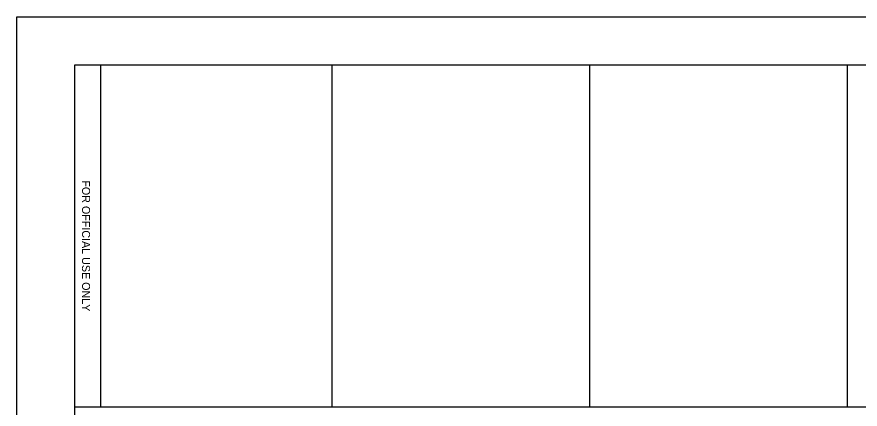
# Model space of a CAD drawing. Header units: inches. Extents: x -71 to 2682309, y -3332 to 801571.
# Drawn here: x 2680069 to 2681166, y 791579 to 792089 of the extents above; entities that cross this region are included whole.
import ezdxf

# ---------------------------------------------------------------- set-up
doc = ezdxf.new("R2010")
doc.units = ezdxf.units.IN
doc.header["$MEASUREMENT"] = 0
doc.layers.add('ASHADE', color=253, linetype='Continuous')
doc.layers.add('BORDER', color=5, linetype='Continuous', lineweight=60)
doc.styles.add('ARIAL', font='GOTHIC.TTF')

msp = doc.modelspace()

# ---------------------------------------------------------------- linework, layer by layer
at = {"layer": 'BORDER', "lineweight": 30}
for p, q in [((2682234, 792026.4), (2680143.4, 792026.4)), ((2680178, 791581.8), (2680178, 792026.4)), ((2680478.6, 792026.4), (2680478.6, 791581.8)), ((2680813.9, 792026.4), (2680813.9, 791581.8)), ((2681149.1, 792026.4), (2681149.1, 791581.8)), ((2682234, 791581.8), (2680143.4, 791581.8))]:
    msp.add_line(p, q, dxfattribs=at)
msp.add_lwpolyline([(2680143.4, 792026.4), (2680143.4, 790490.3), (2680143.4, 789049.8), (2681191.8, 789049.8), (2682234, 789049.8), (2682234, 790490.3), (2682234, 792026.4)], dxfattribs=at)
at = {"layer": 'Defpoints'}
msp.add_lwpolyline([(2680068.6, 788921.2), (2680068.6, 792089.2), (2682308.8, 792089.2), (2682308.8, 788921.2)], close=True, dxfattribs=at)

# ---------------------------------------------------------------- texts
at = {"layer": 'ASHADE', "style": 'ARIAL'}
msp.add_text('FOR OFFICIAL USE ONLY', height=10.419, rotation=270, dxfattribs=at).set_placement((2680153.4, 791876.7))

doc.saveas('drawing.dxf')
